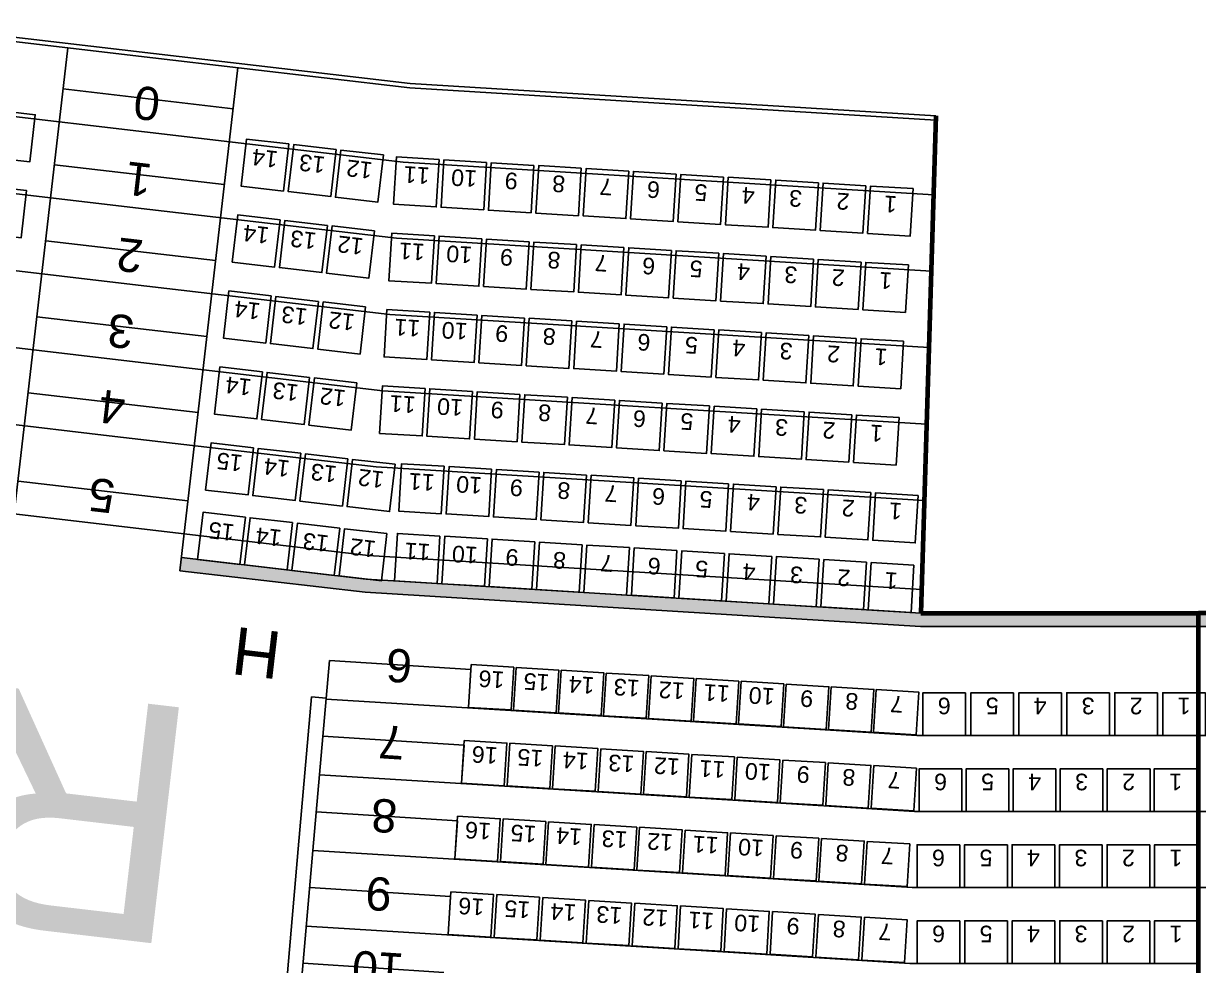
# Model space of a CAD drawing. Header units: millimetres. Extents: x 42980 to 202332, y 27411 to 140378.
# Drawn here: x 106381 to 118753, y 54711 to 64627 of the extents above; entities that cross this region are included whole.
import ezdxf
from ezdxf.enums import TextEntityAlignment as Align

# ---------------------------------------------------------------- set-up
doc = ezdxf.new("R2010")
doc.units = ezdxf.units.MM
doc.header["$LTSCALE"] = 100
for name, color, linetype in [('A-3311-EA-', 3, 'CONTINUOUS'), ('A-3311-FYLL', 1, 'CONTINUOUS'), ('O-RADER', 252, 'CONTINUOUS'), ('R-RADER', 252, 'CONTINUOUS'), ('R-RADER_TELE', 252, 'CONTINUOUS'), ('R-RADER_TELE_2', 252, 'CONTINUOUS'), ('R-RADNUMMER', 4, 'CONTINUOUS'), ('R-RADNUMMER_TELE', 4, 'CONTINUOUS'), ('R-STOLAR', 1, 'CONTINUOUS'), ('R-STOLAR_TELE', 3, 'CONTINUOUS'), ('R-STOLAR_TELE_2', 3, 'CONTINUOUS'), ('R-STOLNUMMER', 7, 'CONTINUOUS'), ('R-STOLNUMMER_TELE', 7, 'CONTINUOUS'), ('R-TRAPPA', 254, 'CONTINUOUS'), ('R-TRAPPA_TELE', 254, 'CONTINUOUS'), ('SEKTIONS_NR', 4, 'CONTINUOUS'), ('U-RADER', 252, 'CONTINUOUS')]:
    doc.layers.add(name, color=color, linetype=linetype)
doc.layers.add('SEKTIONER', color=4, linetype='CONTINUOUS', lineweight=70)
doc.styles.add('ARIAL', font='arial.ttf')

# ---------------------------------------------------------------- blocks, each defined once
blk = doc.blocks.new('KAJ')
at = {"layer": 'A-3311-FYLL'}
blk.add_hatch(color=256, dxfattribs=at).paths.add_polyline_path([(-10710, -25094), (-10726, -25233), (-8776, -25460), (-2929, -25820), (2929, -25820), (8776, -25460), (10726, -25233), (10710, -25094), (8764, -25321), (2925, -25680), (-2925, -25680), (-8764, -25321)])
at = {"layer": 'A-3311-EA-'}
for p, q in [((-10710, -25094), (-8764, -25321)), ((-8776, -25460), (-10726, -25233)), ((-8764, -25321), (-2925, -25680)), ((-2929, -25820), (-8776, -25460)), ((-2925, -25680), (2925, -25680)), ((2929, -25820), (-2929, -25820))]:
    blk.add_line(p, q, dxfattribs=at)

msp = doc.modelspace()

# ---------------------------------------------------------------- linework, layer by layer
at = {"layer": 'O-RADER'}
for p, q in [((121717, 57133), (118753, 57133)), ((121742, 56333), (118753, 56333)), ((121766, 55533), (118753, 55533))]:
    msp.add_line(p, q, dxfattribs=at)
at = {"layer": 'R-RADER'}
for p, q in [((109566, 57515), (114029, 57241)), ((114029, 57241), (115788, 57133)), ((115788, 57133), (118753, 57133)), ((109497, 56718), (113850, 56451)), ((113850, 56451), (115764, 56333)), ((115764, 56333), (118753, 56333)), ((109428, 55921), (113825, 55651)), ((113825, 55651), (115739, 55533)), ((115739, 55533), (118753, 55533)), ((109358, 55124), (113800, 54851)), ((113800, 54851), (115714, 54733)), ((115714, 54733), (118753, 54733))]:
    msp.add_line(p, q, dxfattribs=at)
at = {"layer": 'R-RADER_TELE'}
for p, q in [((110449, 63951), (107743, 64267)), ((107748, 64311), (110453, 63995)), ((110453, 63995), (115988, 63655)), ((110449, 63951), (115987, 63610)), ((115988, 63655), (115828, 58420)), ((110379, 63168), (107653, 63487)), ((110379, 63168), (115963, 62825)), ((110308, 62366), (107561, 62687)), ((110308, 62366), (115938, 62020)), ((110237, 61564), (107469, 61887)), ((110237, 61564), (115913, 61215)), ((110165, 60762), (107376, 61088)), ((110165, 60762), (115889, 60410)), ((110094, 59960), (107284, 60288)), ((110094, 59960), (115864, 59605)), ((110011, 59028), (107177, 59359)), ((110011, 59028), (115835, 58670))]:
    msp.add_line(p, q, dxfattribs=at)
at = {"layer": 'R-RADER_TELE_2'}
for p, q in [((105037, 64582), (107743, 64267)), ((105043, 64627), (107748, 64311)), ((104927, 63805), (107653, 63487)), ((104814, 63008), (107561, 62687)), ((104701, 62210), (107469, 61887)), ((104588, 61413), (107376, 61088)), ((104475, 60616), (107284, 60288)), ((104343, 59690), (107177, 59359))]:
    msp.add_line(p, q, dxfattribs=at)
at = {"layer": 'R-STOLAR'}
for points in [[(111093, 57878), (111542, 57850), (111514, 57401), (111065, 57428)], [(111567, 57848), (112016, 57821), (111988, 57372), (111539, 57399)], [(112041, 57819), (112490, 57792), (112462, 57343), (112013, 57370)], [(112515, 57790), (112964, 57763), (112937, 57313), (112487, 57341)], [(112989, 57761), (113438, 57733), (113411, 57284), (112961, 57312)], [(113463, 57732), (113912, 57704), (113885, 57255), (113436, 57283)], [(113937, 57703), (114386, 57675), (114359, 57226), (113910, 57254)], [(114411, 57674), (114861, 57646), (114833, 57197), (114384, 57225)], [(114885, 57645), (115335, 57617), (115307, 57168), (114858, 57195)], [(115360, 57615), (115809, 57588), (115781, 57139), (115332, 57166)], [(116301, 57583), (115851, 57583), (115851, 57133), (116301, 57133)], [(116806, 57583), (116356, 57583), (116356, 57133), (116806, 57133)], [(117311, 57583), (116861, 57583), (116861, 57133), (117311, 57133)], [(117816, 57583), (117366, 57583), (117366, 57133), (117816, 57133)], [(118321, 57583), (117871, 57583), (117871, 57133), (118321, 57133)], [(118826, 57583), (118376, 57583), (118376, 57133), (118826, 57133)], [(111022, 57080), (111471, 57053), (111443, 56604), (110994, 56631)], [(111501, 57051), (111950, 57023), (111922, 56574), (111473, 56602)], [(111980, 57022), (112429, 56994), (112401, 56545), (111952, 56572)], [(112459, 56992), (112908, 56965), (112881, 56515), (112431, 56543)], [(112938, 56963), (113387, 56935), (113360, 56486), (112910, 56514)], [(113417, 56933), (113866, 56906), (113839, 56457), (113390, 56484)], [(113896, 56904), (114345, 56876), (114318, 56427), (113869, 56455)], [(114375, 56874), (114825, 56847), (114797, 56398), (114348, 56425)], [(114854, 56845), (115304, 56817), (115276, 56368), (114827, 56396)], [(115334, 56816), (115783, 56788), (115755, 56339), (115306, 56366)], [(116262, 56783), (115812, 56783), (115812, 56333), (116262, 56333)], [(116757, 56783), (116307, 56783), (116307, 56333), (116757, 56333)], [(117252, 56783), (116802, 56783), (116802, 56333), (117252, 56333)], [(117747, 56783), (117297, 56783), (117297, 56333), (117747, 56333)], [(118242, 56783), (117792, 56783), (117792, 56333), (118242, 56333)], [(118737, 56783), (118287, 56783), (118287, 56333), (118737, 56333)], [(110951, 56283), (111400, 56256), (111372, 55807), (110923, 55834)], [(111430, 56254), (111879, 56226), (111851, 55777), (111402, 55805)], [(111909, 56224), (112358, 56197), (112330, 55748), (111881, 55775)], [(112388, 56195), (112837, 56167), (112810, 55718), (112360, 55746)], [(112867, 56166), (113316, 56138), (113289, 55689), (112840, 55716)], [(113346, 56136), (113795, 56109), (113768, 55659), (113319, 55687)], [(113825, 56107), (114274, 56079), (114247, 55630), (113798, 55658)], [(114304, 56077), (114754, 56050), (114726, 55601), (114277, 55628)], [(114783, 56048), (115233, 56020), (115205, 55571), (114756, 55599)], [(115263, 56018), (115712, 55991), (115684, 55542), (115235, 55569)], [(116240, 55983), (115790, 55983), (115790, 55533), (116240, 55533)], [(116740, 55983), (116290, 55983), (116290, 55533), (116740, 55533)], [(117240, 55983), (116790, 55983), (116790, 55533), (117240, 55533)], [(117740, 55983), (117290, 55983), (117290, 55533), (117740, 55533)], [(118240, 55983), (117790, 55983), (117790, 55533), (118240, 55533)], [(118740, 55983), (118290, 55983), (118290, 55533), (118740, 55533)], [(110880, 55486), (111329, 55459), (111301, 55009), (110852, 55037)], [(111364, 55457), (111813, 55429), (111785, 54980), (111336, 55007)], [(111848, 55427), (112297, 55399), (112270, 54950), (111820, 54978)], [(112332, 55397), (112781, 55369), (112754, 54920), (112304, 54948)], [(112816, 55367), (113265, 55340), (113238, 54891), (112789, 54918)], [(113300, 55338), (113749, 55310), (113722, 54861), (113273, 54888)], [(113784, 55308), (114233, 55280), (114206, 54831), (113757, 54859)], [(114268, 55278), (114718, 55251), (114690, 54801), (114241, 54829)], [(114752, 55248), (115202, 55221), (115174, 54772), (114725, 54799)], [(115237, 55219), (115686, 55191), (115658, 54742), (115209, 54769)], [(116241, 55183), (115791, 55183), (115791, 54733), (116241, 54733)], [(116741, 55183), (116291, 55183), (116291, 54733), (116741, 54733)], [(117241, 55183), (116791, 55183), (116791, 54733), (117241, 54733)], [(117741, 55183), (117291, 55183), (117291, 54733), (117741, 54733)], [(118241, 55183), (117791, 55183), (117791, 54733), (118241, 54733)], [(118741, 55183), (118291, 55183), (118291, 54733), (118741, 54733)]]:
    msp.add_lwpolyline(points, close=True, dxfattribs=at)
at = {"layer": 'R-STOLAR_TELE'}
for points in [[(109176, 63359), (108730, 63411), (108672, 62915), (109118, 62863)], [(109673, 63301), (109226, 63353), (109168, 62857), (109615, 62805)], [(110170, 63243), (109723, 63295), (109665, 62799), (110112, 62747)], [(110757, 63195), (110308, 63223), (110278, 62724), (110727, 62696)], [(111256, 63165), (110807, 63192), (110777, 62693), (111226, 62666)], [(111755, 63134), (111306, 63162), (111276, 62662), (111725, 62635)], [(112254, 63103), (111805, 63131), (111775, 62632), (112224, 62604)], [(112754, 63073), (112304, 63100), (112274, 62601), (112723, 62574)], [(113253, 63042), (112803, 63070), (112773, 62570), (113222, 62543)], [(113752, 63011), (113303, 63039), (113272, 62540), (113721, 62512)], [(114251, 62981), (113802, 63008), (113771, 62509), (114220, 62482)], [(114750, 62950), (114301, 62978), (114270, 62479), (114719, 62451)], [(115249, 62919), (114800, 62947), (114769, 62448), (115218, 62420)], [(115748, 62889), (115299, 62916), (115268, 62417), (115717, 62390)], [(109083, 62560), (108636, 62612), (108578, 62115), (109025, 62063)], [(109580, 62502), (109133, 62554), (109075, 62057), (109522, 62005)], [(110076, 62444), (109629, 62496), (109571, 61999), (110018, 61947)], [(110707, 62392), (110258, 62419), (110227, 61920), (110676, 61893)], [(111206, 62361), (110757, 62389), (110726, 61890), (111176, 61862)], [(111705, 62330), (111256, 62358), (111225, 61859), (111675, 61831)], [(112204, 62300), (111755, 62327), (111724, 61828), (112174, 61801)], [(112703, 62269), (112254, 62297), (112224, 61798), (112673, 61770)], [(113202, 62239), (112753, 62266), (112723, 61767), (113172, 61739)], [(113701, 62208), (113252, 62235), (113222, 61736), (113671, 61709)], [(114201, 62177), (113751, 62205), (113721, 61706), (114170, 61678)], [(114700, 62147), (114250, 62174), (114220, 61675), (114669, 61648)], [(115199, 62116), (114749, 62144), (114719, 61644), (115168, 61617)], [(115698, 62085), (115249, 62113), (115218, 61614), (115667, 61586)], [(108990, 61760), (108543, 61812), (108485, 61316), (108932, 61263)], [(109486, 61702), (109039, 61754), (108981, 61258), (109428, 61205)], [(109983, 61644), (109536, 61696), (109478, 61200), (109925, 61147)], [(110658, 61588), (110208, 61616), (110178, 61117), (110627, 61089)], [(111157, 61558), (110707, 61585), (110677, 61086), (111126, 61059)], [(111656, 61527), (111207, 61555), (111176, 61056), (111625, 61028)], [(112155, 61496), (111706, 61524), (111675, 61025), (112124, 60997)], [(112654, 61466), (112205, 61493), (112174, 60994), (112623, 60967)], [(113153, 61435), (112704, 61463), (112673, 60964), (113122, 60936)], [(113652, 61404), (113203, 61432), (113172, 60933), (113621, 60905)], [(114151, 61374), (113702, 61401), (113671, 60902), (114120, 60875)], [(114650, 61343), (114201, 61371), (114170, 60872), (114619, 60844)], [(115149, 61312), (114700, 61340), (114669, 60841), (115118, 60813)], [(115648, 61282), (115199, 61309), (115168, 60810), (115618, 60783)], [(108896, 60960), (108449, 61013), (108391, 60516), (108838, 60464)], [(109393, 60902), (108946, 60955), (108888, 60458), (109335, 60406)], [(109890, 60844), (109443, 60897), (109385, 60400), (109832, 60348)], [(110610, 60785), (110160, 60812), (110130, 60313), (110579, 60286)], [(111109, 60754), (110659, 60782), (110629, 60283), (111078, 60255)], [(111608, 60723), (111158, 60751), (111128, 60252), (111577, 60224)], [(112107, 60693), (111658, 60720), (111627, 60221), (112076, 60194)], [(112606, 60662), (112157, 60690), (112126, 60191), (112575, 60163)], [(113105, 60631), (112656, 60659), (112625, 60160), (113074, 60132)], [(113604, 60601), (113155, 60628), (113124, 60129), (113573, 60102)], [(114103, 60570), (113654, 60598), (113623, 60099), (114072, 60071)], [(114602, 60540), (114153, 60567), (114122, 60068), (114571, 60040)], [(115101, 60509), (114652, 60536), (114621, 60037), (115070, 60010)], [(115600, 60478), (115151, 60506), (115120, 60007), (115569, 59979)], [(108803, 60161), (108356, 60213), (108298, 59716), (108745, 59664)], [(109300, 60103), (108853, 60155), (108795, 59658), (109242, 59606)], [(109796, 60045), (109349, 60097), (109291, 59600), (109738, 59548)], [(110293, 59987), (109846, 60039), (109788, 59542), (110235, 59490)], [(110811, 59966), (110362, 59993), (110331, 59494), (110780, 59467)], [(111310, 59935), (110861, 59963), (110830, 59464), (111279, 59436)], [(111809, 59905), (111360, 59932), (111329, 59433), (111778, 59405)], [(112308, 59874), (111859, 59901), (111828, 59402), (112278, 59375)], [(112807, 59843), (112358, 59871), (112327, 59372), (112777, 59344)], [(113306, 59813), (112857, 59840), (112827, 59341), (113276, 59314)], [(113805, 59782), (113356, 59810), (113326, 59310), (113775, 59283)], [(114304, 59751), (113855, 59779), (113825, 59280), (114274, 59252)], [(114803, 59721), (114354, 59748), (114324, 59249), (114773, 59222)], [(115303, 59690), (114853, 59718), (114823, 59219), (115272, 59191)], [(115802, 59659), (115352, 59687), (115322, 59188), (115771, 59160)], [(108718, 59431), (108271, 59483), (108213, 58986), (108660, 58934)], [(109214, 59373), (108767, 59425), (108709, 58928), (109156, 58876)], [(109711, 59315), (109264, 59367), (109206, 58870), (109653, 58818)], [(110208, 59257), (109761, 59309), (109703, 58812), (110150, 58760)], [(110766, 59232), (110317, 59260), (110286, 58761), (110735, 58733)], [(111265, 59202), (110816, 59229), (110785, 58730), (111234, 58703)], [(111764, 59171), (111315, 59199), (111284, 58699), (111733, 58672)], [(112263, 59140), (111814, 59168), (111783, 58669), (112232, 58641)], [(112762, 59110), (112313, 59137), (112282, 58638), (112731, 58611)], [(113261, 59079), (112812, 59107), (112781, 58608), (113230, 58580)], [(113760, 59048), (113311, 59076), (113280, 58577), (113729, 58549)], [(114259, 59018), (113810, 59045), (113779, 58546), (114228, 58519)], [(114758, 58987), (114309, 59015), (114278, 58516), (114727, 58488)], [(115257, 58956), (114808, 58984), (114777, 58485), (115227, 58457)], [(115756, 58926), (115307, 58953), (115276, 58454), (115726, 58427)]]:
    msp.add_lwpolyline(points, close=True, dxfattribs=at)
at = {"layer": 'R-STOLAR_TELE_2'}
for points in [[(106057, 63718), (106504, 63667), (106448, 63171), (106001, 63221)], [(105966, 62918), (106413, 62868), (106357, 62371), (105910, 62422)]]:
    msp.add_lwpolyline(points, close=True, dxfattribs=at)
at = {"layer": 'R-TRAPPA'}
for p, q in [((109428, 55921), (109602, 57923)), ((111091, 57828), (109602, 57923)), ((111065, 57428), (111091, 57828)), ((109567, 57525), (109413, 57538)), ((111020, 57030), (109532, 57126)), ((110994, 56631), (111020, 57030)), ((110949, 56233), (109463, 56329)), ((110923, 55834), (110949, 56233)), ((109221, 53546), (109428, 55921)), ((110878, 55436), (109394, 55532)), ((110852, 55037), (110878, 55436)), ((110807, 54639), (109325, 54735))]:
    msp.add_line(p, q, dxfattribs=at)
for points in [[(109274, 55939), (109413, 57538)], [(109097, 53900), (109274, 55939)]]:
    msp.add_lwpolyline(points, dxfattribs=at)
at = {"layer": 'R-TRAPPA_TELE'}
for p, q in [((106849, 64370), (106238, 59076)), ((108637, 64163), (108026, 58867))]:
    msp.add_line(p, q, dxfattribs=at)
for points in [[(106799, 63938), (108587, 63730)], [(106707, 63139), (108495, 62931)], [(106615, 62339), (108403, 62131)], [(106522, 61539), (108311, 61331)], [(106430, 60740), (108218, 60531)], [(106323, 59811), (108111, 59603)]]:
    msp.add_lwpolyline(points, dxfattribs=at)
at = {"layer": 'SEKTIONER'}
for p, q in [((115988, 63655), (115828, 58420)), ((115828, 58420), (118753, 58420)), ((118753, 41133), (118753, 58420)), ((121678, 58420), (118753, 58420))]:
    msp.add_line(p, q, dxfattribs=at)

# ---------------------------------------------------------------- block references
at = {"layer": 'U-RADER'}
msp.add_blockref('KAJ', (118753, 84100), dxfattribs=at)

# ---------------------------------------------------------------- texts
at = {"layer": 'R-RADNUMMER', "style": 'ARIAL'}
for s, p in [('6', (110483, 58032)), ('7', (110404, 57226)), ('8', (110325, 56452)), ('9', (110268, 55630)), ('10', (110395, 54835))]:
    msp.add_text(s, height=350, rotation=176.3285, dxfattribs=at).set_placement(p)
at = {"layer": 'R-RADNUMMER_TELE', "style": 'ARIAL'}
for s, p in [('0', (107835, 63944)), ('1', (107748, 63144)), ('2', (107655, 62344)), ('3', (107559, 61545)), ('4', (107468, 60745)), ('5', (107359, 59816))]:
    msp.add_text(s, height=350, rotation=173.34, dxfattribs=at).set_placement(p)
at = {"layer": 'R-STOLNUMMER', "style": 'ARIAL'}
for s, rotation, p in [('16', 176.4854, (111317, 57864)), ('15', 176.4854, (111791, 57835)), ('14', 176.4854, (112265, 57805)), ('13', 176.4854, (112740, 57776)), ('12', 176.4854, (113214, 57747)), ('11', 176.4854, (113688, 57718)), ('10', 176.4854, (114162, 57689)), ('9', 176.4854, (114636, 57660)), ('8', 176.4854, (115110, 57631)), ('7', 176.4854, (115584, 57602)), ('6', 180, (116076, 57583)), ('5', 180, (116581, 57583)), ('4', 180, (117086, 57583)), ('3', 180, (117591, 57583)), ('2', 180, (118096, 57583)), ('1', 180, (118601, 57583)), ('16', 176.4854, (111246, 57067)), ('15', 176.4854, (111725, 57037)), ('14', 176.4854, (112204, 57008)), ('13', 176.4854, (112684, 56978)), ('12', 176.4854, (113163, 56949)), ('11', 176.4854, (113642, 56919)), ('10', 176.4854, (114121, 56890)), ('9', 176.4854, (114600, 56861)), ('8', 176.4854, (115079, 56831)), ('7', 176.4854, (115558, 56802)), ('6', 180, (116037, 56783)), ('5', 180, (116532, 56783)), ('4', 180, (117027, 56783)), ('3', 180, (117522, 56783)), ('2', 180, (118017, 56783)), ('1', 180, (118512, 56783)), ('16', 176.4854, (111175, 56270)), ('15', 176.4854, (111654, 56240)), ('14', 176.4854, (112133, 56211)), ('13', 176.4854, (112613, 56181)), ('12', 176.4854, (113092, 56152)), ('11', 176.4854, (113571, 56122)), ('10', 176.4854, (114050, 56093)), ('9', 176.4854, (114529, 56064)), ('8', 176.4854, (115008, 56034)), ('7', 176.4854, (115487, 56005)), ('6', 180, (116015, 55983)), ('5', 180, (116515, 55983)), ('4', 180, (117015, 55983)), ('3', 180, (117515, 55983)), ('2', 180, (118015, 55983)), ('1', 180, (118515, 55983)), ('16', 176.4854, (111104, 55472)), ('15', 176.4854, (111588, 55443)), ('14', 176.4854, (112073, 55413)), ('13', 176.4854, (112557, 55383)), ('12', 176.4854, (113041, 55354)), ('11', 176.4854, (113525, 55324)), ('10', 176.4854, (114009, 55294)), ('9', 176.4854, (114493, 55264)), ('8', 176.4854, (114977, 55235)), ('7', 176.4854, (115461, 55205)), ('6', 180, (116016, 55183)), ('5', 180, (116516, 55183)), ('4', 180, (117016, 55183)), ('3', 180, (117516, 55183)), ('2', 180, (118016, 55183)), ('1', 180, (118516, 55183))]:
    msp.add_text(s, height=175, rotation=rotation, dxfattribs=at).set_placement(p, align=Align.BOTTOM_CENTER)
at = {"layer": 'R-STOLNUMMER_TELE', "style": 'ARIAL'}
for s, rotation, p in [('14', 173.34, (109068, 63280)), ('13', 173.34, (109565, 63222)), ('12', 173.34, (110062, 63164)), ('11', 176.4854, (110661, 63110)), ('10', 176.4854, (111161, 63079)), ('9', 176.4854, (111590, 63053)), ('8', 176.4854, (112089, 63022)), ('7', 176.4854, (112588, 62991)), ('6', 176.4854, (113087, 62961)), ('5', 176.4854, (113586, 62930)), ('4', 176.4854, (114085, 62899)), ('3', 176.4854, (114584, 62869)), ('2', 176.4854, (115083, 62838)), ('1', 176.4854, (115582, 62808)), ('14', 173.34, (108975, 62480)), ('13', 173.34, (109472, 62422)), ('12', 173.34, (109968, 62364)), ('11', 176.4854, (110611, 62306)), ('10', 176.4854, (111110, 62276)), ('9', 176.4854, (111540, 62249)), ('8', 176.4854, (112039, 62219)), ('7', 176.4854, (112538, 62188)), ('6', 176.4854, (113037, 62157)), ('5', 176.4854, (113536, 62127)), ('4', 176.4854, (114035, 62096)), ('3', 176.4854, (114534, 62065)), ('2', 176.4854, (115033, 62035)), ('1', 176.4854, (115532, 62004)), ('14', 173.34, (108882, 61681)), ('13', 173.34, (109378, 61623)), ('12', 173.34, (109875, 61565)), ('11', 176.4854, (110562, 61503)), ('10', 176.4854, (111061, 61472)), ('9', 176.4854, (111490, 61446)), ('8', 176.4854, (111989, 61415)), ('7', 176.4854, (112488, 61385)), ('6', 176.4854, (112987, 61354)), ('5', 176.4854, (113486, 61323)), ('4', 176.4854, (113985, 61293)), ('3', 176.4854, (114484, 61262)), ('2', 176.4854, (114983, 61231)), ('1', 176.4854, (115483, 61201)), ('14', 173.34, (108788, 60881)), ('13', 173.34, (109285, 60823)), ('12', 173.34, (109782, 60765)), ('11', 176.4854, (110514, 60699)), ('10', 176.4854, (111013, 60669)), ('9', 176.4854, (111442, 60642)), ('8', 176.4854, (111941, 60612)), ('7', 176.4854, (112440, 60581)), ('6', 176.4854, (112939, 60550)), ('5', 176.4854, (113438, 60520)), ('4', 176.4854, (113937, 60489)), ('3', 176.4854, (114436, 60458)), ('2', 176.4854, (114935, 60428)), ('1', 176.4854, (115435, 60397)), ('15', 173.34, (108695, 60082)), ('14', 173.34, (109192, 60024)), ('13', 173.34, (109688, 59966)), ('12', 173.34, (110185, 59908)), ('11', 176.4854, (110715, 59880)), ('10', 176.4854, (111214, 59850)), ('9', 176.4854, (111644, 59823)), ('8', 176.4854, (112143, 59793)), ('7', 176.4854, (112642, 59762)), ('6', 176.4854, (113141, 59731)), ('5', 176.4854, (113640, 59701)), ('4', 176.4854, (114139, 59670)), ('3', 176.4854, (114638, 59639)), ('2', 176.4854, (115137, 59609)), ('1', 176.4854, (115636, 59578)), ('15', 173.34, (108610, 59352)), ('14', 173.34, (109106, 59294)), ('13', 173.34, (109603, 59236)), ('12', 173.34, (110100, 59178)), ('11', 176.4854, (110670, 59147)), ('10', 176.4854, (111169, 59116)), ('9', 176.4854, (111598, 59090)), ('8', 176.4854, (112097, 59059)), ('7', 176.4854, (112596, 59028)), ('6', 176.4854, (113095, 58998)), ('5', 176.4854, (113594, 58967)), ('4', 176.4854, (114093, 58937)), ('3', 176.4854, (114593, 58906)), ('2', 176.4854, (115092, 58875)), ('1', 176.4854, (115591, 58845))]:
    msp.add_text(s, height=175, rotation=rotation, dxfattribs=at).set_placement(p)
at = {"layer": 'SEKTIONS_NR', "style": 'ARIAL'}
for s, height, p in [('H', 500, (109115, 58219)), ('R', 2500, (108301, 57396))]:
    msp.add_text(s, height=height, rotation=173.34, dxfattribs=at).set_placement(p)

doc.saveas('drawing.dxf')
